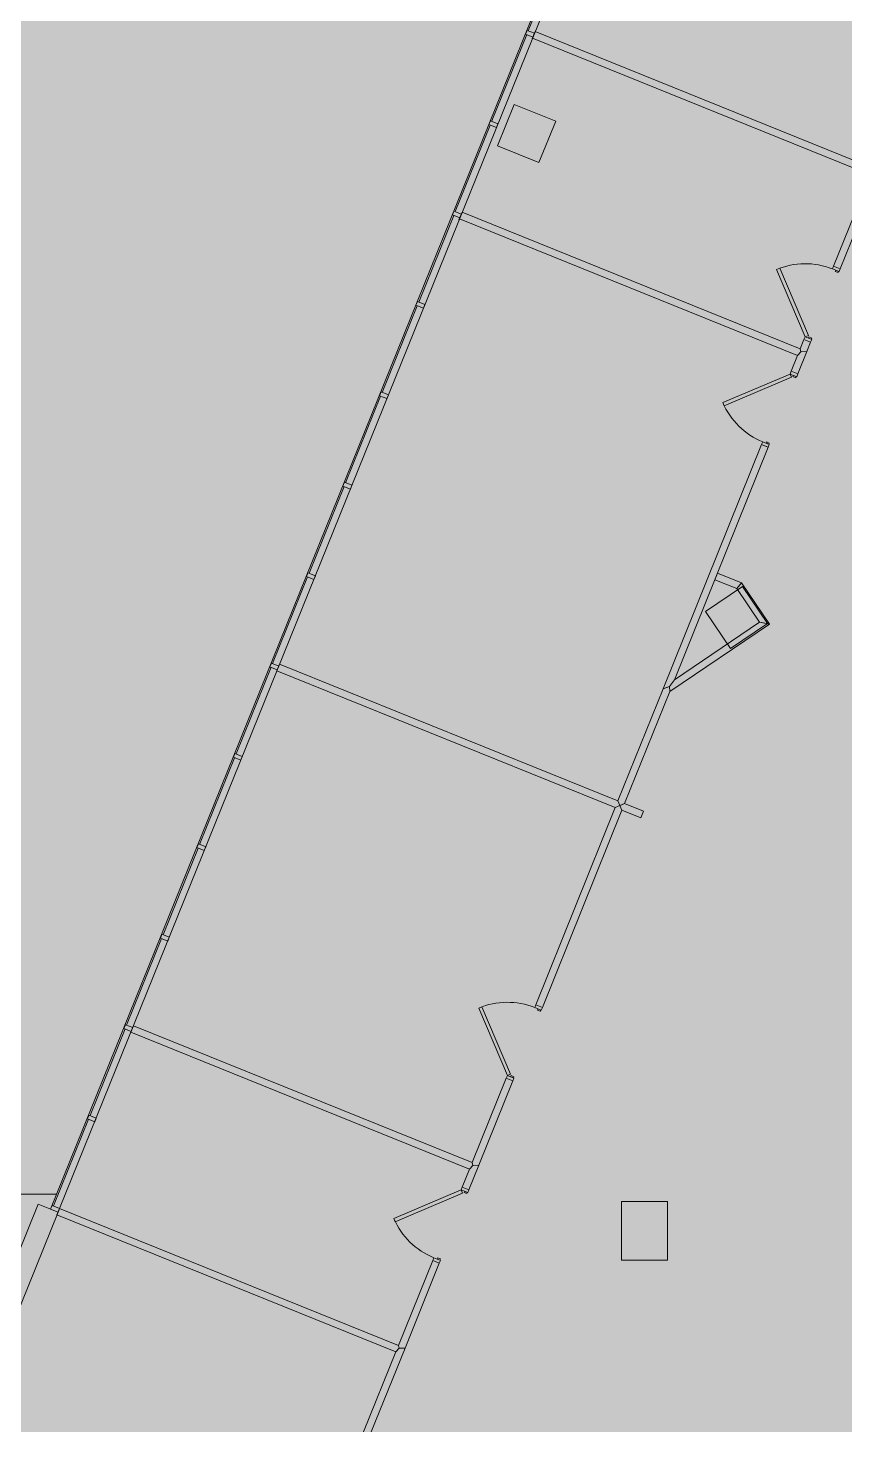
# Model space of a CAD drawing. Header units: inches. Extents: x 240 to 2111, y -1901 to 154.
# Drawn here: x 889 to 1291, y -1901 to -1210 of the extents above; entities that cross this region are included whole.
import ezdxf

# ---------------------------------------------------------------- set-up
doc = ezdxf.new("R2010")
doc.units = ezdxf.units.IN
doc.header["$MEASUREMENT"] = 0
doc.layers.get('DefPoints').update_dxf_attribs({"lineweight": 9})
for name, color, linetype, lineweight in [('8th floor - 800-805 background_dwg', 8, 'Continuous', 9), ('8th floor - background_dwg _2_', 8, 'Continuous', 9), ('A-DETL-GENF', 92, 'Continuous', 9), ('A-Wall-Bldg', 7, 'Continuous', 9), ('A-WALL-PATT', 111, 'Continuous', 13)]:
    doc.layers.add(name, color=color, linetype=linetype, lineweight=lineweight)

# ---------------------------------------------------------------- blocks, each defined once
blk = doc.blocks.new('8th floor - background_dwg _2_-4999054-REFLECTED CEILING PLAN')
at = {"layer": 'DefPoints', "color": 253, "flags": 128}
for points in [[(1631.11, 382.9), (1634.35, 381.59), (1701.62, 548.02), (1746.66, 529.86), (1747.97, 533.11), (1699.69, 552.57), (1694.73, 554.57), (1693.42, 551.33), (1698.37, 549.33)], [(1749.36, 532.54), (1747.97, 533.11), (1746.66, 529.86), (1748.05, 529.3)], [(1749.26, 532.31), (1749.84, 532.08), (1749.28, 530.69), (1748.7, 530.92)], [(1720.09, 346.87), (1723.33, 345.56), (1790.65, 512.12), (1798.38, 509), (1799.69, 512.25), (1788.72, 516.67), (1784.14, 518.52), (1782.83, 515.27), (1787.41, 513.43)], [(1782.74, 519.08), (1784.14, 518.52), (1782.83, 515.27), (1781.44, 515.84)], [(1782.65, 518.85), (1782.07, 519.08), (1781.51, 517.69), (1782.09, 517.46)], [(1781.44, 515.84), (1780.75, 517.45), (1747.62, 503.36), (1748.31, 501.75)], [(1801.08, 511.69), (1799.69, 512.25), (1798.38, 509), (1799.77, 508.44)], [(1799.77, 508.44), (1801.38, 509.13), (1815.47, 476), (1813.86, 475.31)], [(1800.99, 511.45), (1801.57, 511.22), (1801.01, 509.83), (1800.43, 510.06)], [(1834.47, 498.22), (1835.86, 497.66), (1834.55, 494.42), (1833.16, 494.98)], [(1834.38, 497.99), (1833.8, 498.22), (1833.24, 496.83), (1833.82, 496.6)], [(1942.62, 256.98), (1945.86, 255.67), (2013.24, 422.36), (2110.33, 383.21), (2111.63, 386.46), (2014.55, 425.61), (2018.29, 434.88), (2015.05, 436.19), (2011.3, 426.92), (1956.16, 449.15), (1922.9, 498.24), (1902.58, 484.47), (1897.83, 472.73), (1901.08, 471.41), (1905.43, 482.17), (1921.96, 493.38), (1950.34, 451.5), (1835.86, 497.66), (1834.55, 494.42), (1954.85, 445.91), (2009.99, 423.67)], [(1916.73, 466.81), (1904.39, 485.03), (1922.61, 497.37), (1934.95, 479.15)], [(2113.03, 385.9), (2111.63, 386.46), (2110.33, 383.21), (2111.72, 382.65)], [(2112.93, 385.66), (2113.51, 385.43), (2112.95, 384.04), (2112.37, 384.27)], [(2145.1, 369.19), (2144.42, 370.8), (2111.29, 356.71), (2111.98, 355.1)], [(2120.63, 185.04), (2123.88, 183.73), (2191.3, 350.56), (2200.07, 347.02), (2201.38, 350.27), (2189.37, 355.11), (2147.8, 371.87), (2146.5, 368.63), (2188.06, 351.87)], [(2146.41, 372.43), (2147.8, 371.87), (2146.5, 368.63), (2145.1, 369.19)], [(2146.32, 372.2), (2145.74, 372.44), (2145.18, 371.04), (2145.76, 370.81)], [(2202.77, 349.71), (2201.38, 350.27), (2200.07, 347.02), (2201.46, 346.46)], [(2201.46, 346.46), (2203.07, 347.15), (2217.16, 314.02), (2215.55, 313.33)], [(2202.68, 349.47), (2203.26, 349.24), (2202.7, 347.85), (2202.12, 348.08)], [(2236.16, 336.24), (2237.55, 335.68), (2236.24, 332.44), (2234.85, 333)], [(2236.07, 336.01), (2235.49, 336.24), (2234.93, 334.85), (2235.51, 334.62)]]:
    blk.add_lwpolyline(points, close=True, dxfattribs=at)
for points in [[(2320.63, 302.18), (2279.33, 318.83), (2237.55, 335.68), (2236.24, 332.44), (2278.02, 315.59), (2210.56, 148.69)], [(2210.56, 148.69), (2213.81, 147.38), (2281.26, 314.28), (2320.63, 298.41)]]:
    blk.add_lwpolyline(points, dxfattribs=at)
at = {"layer": 'DefPoints', "color": 253}
for centre, start, end in [((1781.44, 515.84), 158.03839, 203.03839), ((1799.77, 508.44), 293.03839, 338.03839), ((2145.1, 369.19), 158.03839, 203.03839), ((2201.46, 346.46), 293.03839, 338.03839)]:
    blk.add_arc(centre, 36, start, end, dxfattribs=at)
blk = doc.blocks.new('8th floor - 800-805 background_dwg-V1-REFLECTED CEILING PLAN')
at = {"layer": 'A-Wall-Bldg', "color": 253}
for p, q in [((1630.81, 379.49), (1588.16, 396.73)), ((1631.1, 382.88), (1634.81, 381.39)), ((1675.19, 361.56), (1632.66, 378.75)), ((1719.82, 343.52), (1677.17, 360.76)), ((1720.09, 346.87), (1723.8, 345.37)), ((1764.32, 325.54), (1721.67, 342.77)), ((1808.82, 307.55), (1766.17, 324.79)), ((1853.33, 289.56), (1810.67, 306.8)), ((1897.83, 271.58), (1855.18, 288.81)), ((1942.33, 253.59), (1899.68, 270.83)), ((1942.62, 256.98), (1946.33, 255.48)), ((1986.83, 235.6), (1944.18, 252.84)), ((2031.34, 217.62), (1988.68, 234.85)), ((2075.84, 199.63), (2033.18, 216.87)), ((2120.34, 181.64), (2077.69, 198.88)), ((2120.63, 185.04), (2124.34, 183.54)), ((2164.84, 163.66), (2122.19, 180.89)), ((2209.35, 145.67), (2166.69, 162.91)), ((2203.6, 147.22), (2203.6, -515.74))]:
    blk.add_line(p, q, dxfattribs=at)
at = {"layer": 'A-Wall-Bldg', "color": 253, "flags": 128}
for points in [[(2209.08, 145.01), (2210.57, 148.69), (2212.41, 147.94), (2210.93, 144.26), (1452.61, 450.75), (1327.76, 366.55), (1303.11, 403.11), (1203.45, 335.93)], [(2210.57, 148.69), (1452.17, 455.22), (1411.29, 427.65)], [(2236.14, 425.37), (2236.14, 448.12), (2207.14, 448.12), (2207.14, 425.37), (2236.14, 425.37)], [(2320.63, 104.21), (2212.41, 147.94), (2208.44, 138.11), (2320.63, 92.77)]]:
    blk.add_lwpolyline(points, dxfattribs=at)
for points in [[(1667.06, 372.61), (1675.3, 393.01), (1695.7, 384.76), (1687.46, 364.37)], [(1633.88, 381.76), (1632.03, 382.51), (1630.57, 378.88), (1632.42, 378.14)], [(1678.38, 363.78), (1676.53, 364.52), (1675.07, 360.9), (1676.92, 360.15)], [(1722.89, 345.8), (1721.04, 346.55), (1719.58, 342.92), (1721.43, 342.17)], [(1767.39, 327.82), (1765.55, 328.57), (1764.08, 324.94), (1765.93, 324.2)], [(1811.9, 309.84), (1810.05, 310.59), (1808.59, 306.97), (1810.44, 306.22)], [(1856.41, 291.87), (1854.56, 292.61), (1853.09, 288.99), (1854.95, 288.24)], [(1900.91, 273.89), (1899.07, 274.64), (1897.6, 271.01), (1899.45, 270.27)], [(1945.42, 255.91), (1943.57, 256.66), (1942.11, 253.04), (1943.96, 252.29)], [(1989.92, 237.93), (1988.07, 238.67), (1986.61, 235.05), (1988.46, 234.3)], [(2034.43, 219.95), (2032.58, 220.7), (2031.12, 217.07), (2032.97, 216.33)], [(2078.93, 201.97), (2077.09, 202.72), (2075.62, 199.1), (2077.47, 198.35)], [(2123.44, 184), (2121.59, 184.74), (2120.13, 181.12), (2121.98, 180.37)], [(2167.95, 166.02), (2166.1, 166.76), (2164.63, 163.14), (2166.49, 162.39)]]:
    blk.add_lwpolyline(points, close=True, dxfattribs=at)
at = {"layer": 'A-WALL-PATT', "color": 253, "lineweight": 9}
blk.add_line((1901.08, 471.41), (1897.83, 472.73), dxfattribs=at)
at = {"layer": 'A-WALL-PATT', "color": 253, "lineweight": 9, "flags": 128}
for points in [[(1747.97, 533.11), (1746.98, 530.67), (1746.66, 529.86)], [(1782.83, 515.27), (1783.15, 516.09), (1784.14, 518.52)], [(1799.69, 512.25), (1798.71, 509.81), (1798.38, 509)], [(1834.55, 494.42), (1835.49, 496.73), (1835.86, 497.66)], [(2015.05, 436.19), (2016.67, 435.53), (2018.29, 434.88)], [(1634.35, 381.59), (1632.19, 382.46), (1631.11, 382.9)], [(2111.63, 386.46), (2110.98, 384.83), (2110.33, 383.21)], [(2146.5, 368.63), (2146.82, 369.44), (2147.8, 371.87)], [(1723.33, 345.56), (1721.17, 346.43), (1720.09, 346.87)], [(2201.38, 350.27), (2200.4, 347.83), (2200.07, 347.02)], [(2236.24, 332.44), (2236.57, 333.25), (2237.55, 335.68)], [(1945.86, 255.67), (1944.24, 256.33), (1942.62, 256.98)], [(2123.88, 183.73), (2121.71, 184.6), (2120.63, 185.04)], [(2213.81, 147.38), (2211.64, 148.25), (2210.56, 148.69)]]:
    blk.add_lwpolyline(points, dxfattribs=at)
for points in [[(1788.82, 513.8), (1787.41, 513.43), (1788.82, 513.8), (1790.65, 512.12), (1788.82, 513.8), (1788.72, 516.67)], [(1921.96, 493.38), (1922.33, 495.27), (1922.9, 498.24)], [(1905.43, 482.17), (1902.58, 484.47)], [(1953.62, 449.09), (1950.34, 451.5), (1953.62, 449.09), (1954.85, 445.91), (1953.99, 448.14), (1953.62, 449.09), (1956.16, 449.15)], [(2013.24, 422.36), (2012.27, 424.64), (2014.55, 425.61), (2012.27, 424.64), (2011.3, 426.92), (2011.86, 425.61), (2012.27, 424.64), (2009.99, 423.67), (2012.27, 424.64)], [(2191.3, 350.56), (2189.47, 352.24), (2189.37, 355.11), (2189.47, 352.24), (2188.06, 351.87), (2189.47, 352.24)], [(2279.43, 315.96), (2278.02, 315.59), (2279.43, 315.96), (2281.26, 314.28), (2279.43, 315.96), (2279.33, 318.83)]]:
    blk.add_lwpolyline(points, close=True, dxfattribs=at)
at = {"layer": 'DefPoints', "color": 253, "flags": 128}
for points in [[(1631.11, 382.9), (1634.35, 381.59), (1701.62, 548.02), (1746.66, 529.86), (1747.97, 533.11), (1699.69, 552.57), (1694.73, 554.57), (1693.42, 551.33), (1698.37, 549.33)], [(1749.36, 532.54), (1747.97, 533.11), (1746.66, 529.86), (1748.05, 529.3)], [(1749.26, 532.31), (1749.84, 532.08), (1749.28, 530.69), (1748.7, 530.92)], [(1720.09, 346.87), (1723.33, 345.56), (1790.65, 512.12), (1798.38, 509), (1799.69, 512.25), (1788.72, 516.67), (1784.14, 518.52), (1782.83, 515.27), (1787.41, 513.43)], [(1782.74, 519.08), (1784.14, 518.52), (1782.83, 515.27), (1781.44, 515.84)], [(1782.65, 518.85), (1782.07, 519.08), (1781.51, 517.69), (1782.09, 517.46)], [(1781.44, 515.84), (1780.75, 517.45), (1747.62, 503.36), (1748.31, 501.75)], [(1801.08, 511.69), (1799.69, 512.25), (1798.38, 509), (1799.77, 508.44)], [(1799.77, 508.44), (1801.38, 509.13), (1815.47, 476), (1813.86, 475.31)], [(1800.99, 511.45), (1801.57, 511.22), (1801.01, 509.83), (1800.43, 510.06)], [(1834.47, 498.22), (1835.86, 497.66), (1834.55, 494.42), (1833.16, 494.98)], [(1834.38, 497.99), (1833.8, 498.22), (1833.24, 496.83), (1833.82, 496.6)], [(1942.62, 256.98), (1945.86, 255.67), (2013.24, 422.36), (2110.33, 383.21), (2111.63, 386.46), (2014.55, 425.61), (2018.29, 434.88), (2015.05, 436.19), (2011.3, 426.92), (1956.16, 449.15), (1922.9, 498.24), (1902.58, 484.47), (1897.83, 472.73), (1901.08, 471.41), (1905.43, 482.17), (1921.96, 493.38), (1950.34, 451.5), (1835.86, 497.66), (1834.55, 494.42), (1954.85, 445.91), (2009.99, 423.67)], [(1916.73, 466.81), (1904.39, 485.03), (1922.61, 497.37), (1934.95, 479.15)], [(2113.03, 385.9), (2111.63, 386.46), (2110.33, 383.21), (2111.72, 382.65)], [(2112.93, 385.66), (2113.51, 385.43), (2112.95, 384.04), (2112.37, 384.27)], [(2145.1, 369.19), (2144.42, 370.8), (2111.29, 356.71), (2111.98, 355.1)], [(2120.63, 185.04), (2123.88, 183.73), (2191.3, 350.56), (2200.07, 347.02), (2201.38, 350.27), (2189.37, 355.11), (2147.8, 371.87), (2146.5, 368.63), (2188.06, 351.87)], [(2146.41, 372.43), (2147.8, 371.87), (2146.5, 368.63), (2145.1, 369.19)], [(2146.32, 372.2), (2145.74, 372.44), (2145.18, 371.04), (2145.76, 370.81)], [(2202.77, 349.71), (2201.38, 350.27), (2200.07, 347.02), (2201.46, 346.46)], [(2201.46, 346.46), (2203.07, 347.15), (2217.16, 314.02), (2215.55, 313.33)], [(2202.68, 349.47), (2203.26, 349.24), (2202.7, 347.85), (2202.12, 348.08)], [(2236.16, 336.24), (2237.55, 335.68), (2236.24, 332.44), (2234.85, 333)], [(2236.07, 336.01), (2235.49, 336.24), (2234.93, 334.85), (2235.51, 334.62)]]:
    blk.add_lwpolyline(points, close=True, dxfattribs=at)
for points in [[(2320.63, 302.18), (2279.33, 318.83), (2237.55, 335.68), (2236.24, 332.44), (2278.02, 315.59), (2210.56, 148.69)], [(2210.56, 148.69), (2213.81, 147.38), (2281.26, 314.28), (2320.63, 298.41)]]:
    blk.add_lwpolyline(points, dxfattribs=at)
at = {"layer": 'DefPoints', "color": 253}
for centre, start, end in [((1781.44, 515.84), 158.03839, 203.03839), ((1799.77, 508.44), 293.03839, 338.03839), ((2145.1, 369.19), 158.03839, 203.03839), ((2201.46, 346.46), 293.03839, 338.03839)]:
    blk.add_arc(centre, 36, start, end, dxfattribs=at)

msp = doc.modelspace()

# ---------------------------------------------------------------- hatches: boundary and pattern name
at = {"layer": 'A-DETL-GENF'}
h = msp.add_hatch(color=254, dxfattribs=at)
h.paths.add_polyline_path([(803.81, -1901.45), (2110.78, -1901.45), (2110.78, -176.86), (2008.52, -429.97), (1892.39, -383.05), (1892.39, -747.55), (1888.89, -747.55), (1888.89, -489.42), (1881.89, -489.42), (1881.89, -485.92), (1888.89, -485.92), (1888.89, -381.64), (1871.3, -374.53), (1913.44, -270.22), (1928.64, -276.36), (1927.33, -279.61), (1915.37, -274.78), (1875.85, -372.6), (2006.58, -425.41), (2068.3, -272.67), (1992.86, -242.19), (1970.67, -297.12), (1964.41, -294.59), (1965.72, -291.35), (1968.74, -292.56), (1989.62, -240.88), (1981.97, -237.79), (1983.28, -234.55), (2069.61, -269.42), (2110.78, -167.52), (2110.78, 42.18), (1940.83, 110.88), (1553.94, 110.88), (1494.21, -36.95), (1610.28, -83.84), (1608.97, -87.09), (1480.15, -35.04), (1481.46, -31.8), (1490.97, -35.64), (1550.16, 110.88), (1346.5, 110.88), (1315.87, 35.15), (1393.31, 3.82), (1393.43, 4.11), (1413.83, -4.13), (1413.74, -4.44), (1444.38, -16.81), (1443.06, -20.06), (1412.41, -7.67), (1405.58, -24.53), (1385.19, -16.29), (1392, 0.57), (1294.39, 40.06), (1295.7, 43.3), (1312.62, 36.46), (1342.72, 110.88), (1145.86, 110.88), (1150.94, 108.82), (1148.52, 102.84), (1258.62, 58.3), (1257.31, 55.06), (1147.2, 99.6), (1139.52, 80.6), (1115.51, 90.32), (1123.83, 110.88), (631.53, 110.88), (624.73, 94.03), (792.9, 26), (797.01, 36.17), (959.52, -29.48), (958.26, -32.61), (992.67, -46.53), (990.79, -51.16), (827.72, 14.8), (792.13, -73.28), (994.81, -155.26), (1030.43, -67.2), (1027.87, -66.16), (1029.75, -61.53), (1058.18, -73.03), (1056.3, -77.66), (1037.85, -70.2), (1002.22, -158.26), (1015.08, -163.45), (1018.42, -155.21), (1038.81, -163.45), (1030.57, -183.85), (1010.17, -175.6), (1010.93, -173.71), (998.08, -168.51), (976.49, -221.88), (1215.66, -318.63), (1265.23, -195.93), (1222.67, -178.72), (1234.41, -149.71), (1093.38, -92.66), (1095.26, -88.03), (1283.56, -164.2), (1281.68, -168.83), (1280.66, -168.42), (1244.39, -258.21), (1281.37, -273.17), (1285.4, -263.21), (1305.79, -271.45), (1298.33, -289.91), (1307.84, -293.76), (1347.55, -195.48), (1318.76, -183.83), (1320.64, -179.2), (1352.67, -192.15), (1350.78, -196.82), (1494.45, -254.87), (1496.31, -250.28), (1637.87, -307.47), (1637.86, -1157.84), (1596.49, -1157.84), (1596.49, -1238.44), (1393.68, -1238.48), (1390.34, -1246.85), (1390.34, -1238.44), (1388.86, -1238.44), (1388.86, -855.25), (1285.16, -925.18), (1265.15, -975.36), (1229.33, -960.88), (1199.86, -980.75), (1179.39, -995), (1206.13, -1033.42), (1190.34, -1072.48), (1093.05, -928.2), (1092.62, -927.66), (1092.08, -927.23), (1091.46, -926.93), (1090.79, -926.79), (1090.1, -926.8), (1089.43, -926.97), (1088.82, -927.28), (1040.99, -959.53), (1028.72, -950.31), (1016.73, -940.73), (1005.04, -930.78), (993.65, -920.48), (982.58, -909.85), (971.84, -898.88), (961.44, -887.59), (951.38, -876), (941.31, -863.63), (932.34, -851.92), (923.37, -839.46), (914.79, -826.73), (906.6, -813.75), (898.8, -800.52), (891.41, -787.07), (884.43, -773.4), (877.86, -759.52), (871.72, -745.45), (866.01, -731.2), (860.73, -716.79), (855.89, -702.22), (851.5, -687.51), (847.55, -672.68), (895.3, -640.47), (895.87, -640), (896.35, -639.3), (896.59, -638.72), (896.69, -637.99), (896.59, -637.19), (896.31, -636.49), (811.28, -510.38), (305.2, -510.38), (305.2, -339.24), (300.95, -339.24), (300.95, -335.74), (343.64, -335.74), (357.87, -300.53), (351.67, -298.02), (362.17, -272.03), (368.37, -274.53), (394.33, -210.29), (355.22, -194.49), (356.53, -191.24), (362.31, -193.57), (381.76, -145.42), (375.99, -143.08), (377.3, -139.84), (416.41, -155.63), (461.67, -43.6), (434.32, -32.55), (437.22, -25.37), (440.47, -26.68), (438.87, -30.62), (552.11, -76.36), (596.87, 34.43), (483.64, 80.18), (475.59, 60.26), (481.6, 57.83), (472.61, 35.57), (466.6, 38), (455.45, 10.41), (452.21, 11.72), (463.35, 39.31), (450.36, 44.57), (459.35, 66.82), (472.35, 61.57), (481.71, 84.74), (598.18, 37.68), (627.76, 110.88), (239.63, 110.88), (239.63, -1901.45), (801.64, -1901.45)], flags=0)
h.paths.add_polyline_path([(1701.73, -747.55), (1698.23, -747.55), (1698.23, -470.21), (1701.73, -470.21), (1701.73, -485.92), (1841.89, -485.96), (1841.89, -489.42), (1701.73, -489.42), (1701.73, -643.75)], flags=0)
h.paths.add_polyline_path([(713.83, -737.92), (688.79, -727.81), (695.59, -710.99), (720.62, -721.11), (713.97, -737.56)], flags=0)
h.paths.add_polyline_path([(473.33, -647.04), (451.84, -638.35), (460.83, -616.1), (482.32, -624.78), (474.65, -643.75)], flags=0)
h.paths.add_polyline_path([(1727.98, -601.81), (1727.98, -579.81), (1749.98, -579.81), (1749.98, -601.81)], flags=0)
h.paths.add_polyline_path([(1698.23, -430.21), (1698.23, -265.39), (1114.16, -29.41), (1115.47, -26.16), (1601.7, -222.61), (1623.43, -168.83), (1632.93, -172.67), (1631.62, -175.92), (1625.36, -173.39), (1604.94, -223.92), (1643.89, -239.65), (1664.3, -189.12), (1657.58, -186.41), (1658.89, -183.16), (1704.64, -201.65), (1703.33, -204.89), (1667.55, -190.43), (1647.13, -240.97), (1726.79, -273.15), (1747.21, -222.62), (1740.42, -219.88), (1741.73, -216.63), (1748.52, -219.37), (1753.92, -206.01), (1796.89, -223.37), (1795.58, -226.62), (1755.86, -210.57), (1728.95, -277.16), (1728.95, -289.53), (1751.97, -289.53), (1751.97, -322.54), (1827.01, -352.86), (1866.45, -255.25), (1828.92, -240.09), (1830.23, -236.84), (1871.01, -253.32), (1828.95, -357.42), (1725.45, -315.6), (1725.45, -276.38), (1701.73, -266.8), (1701.73, -430.21)], flags=0)
h.paths.add_polyline_path([(1207.25, -339.45), (1214.16, -322.33), (967.57, -222.58), (990.66, -165.51), (987.76, -164.34), (967.89, -213.52), (918.74, -193.69), (908.6, -218.78), (1186.4, -331.02)], flags=0)
h.paths.add_polyline_path([(260.95, -339.24), (242.95, -339.24), (242.95, -335.74), (260.95, -335.74)], flags=0)
h.paths.add_polyline_path([(1749.97, -321.73), (1749.97, -315.53), (1734.61, -315.53), (1749.25, -321.44)], flags=0)
h.paths.add_polyline_path([(1747.21, -291.81), (1749.97, -291.81), (1749.97, -291.53), (1728.95, -291.53), (1728.95, -291.81), (1746.66, -291.81)], flags=0)
h.paths.add_polyline_path([(1277.93, -281.67), (1279.87, -276.88), (1242.89, -261.92), (1240.94, -266.73), (1277.15, -281.36)], flags=0)
h.paths.add_polyline_path([(1944.88, -222.81), (1929.12, -216.44), (1930.43, -213.19), (1935.63, -215.29), (1987.54, -86.83), (1990.78, -88.14), (1938.88, -216.61), (1946.19, -219.56)], flags=0)
h.paths.add_polyline_path([(395.64, -207.04), (399.56, -197.32), (372.21, -186.27), (384.55, -155.73), (411.9, -166.77), (415.05, -158.87), (385.01, -146.73), (365.55, -194.89), (394.33, -206.51)], flags=0)
h.paths.add_polyline_path([(965.12, -207.01), (983.12, -162.46), (938.64, -144.47), (920.62, -189.03), (963.25, -206.26)], flags=0)
h.paths.add_polyline_path([(1892.03, -201.45), (1723.86, -133.48), (1725.16, -130.26), (1802.23, -161.39), (1864.13, -8.18), (1867.37, -9.49), (1805.47, -162.71), (1893.34, -198.21)], flags=0)
h.paths.add_polyline_path([(400.31, -195.47), (401.16, -193.37), (378.91, -184.37), (387.9, -162.12), (410.15, -171.11), (411.15, -168.63), (385.66, -158.33), (374.81, -185.17), (399.56, -195.17)], flags=0)
h.paths.add_polyline_path([(1266.54, -192.69), (1276.95, -166.92), (1237.65, -151.02), (1227.23, -176.79), (1265.23, -192.16)], flags=0)
h.paths.add_polyline_path([(1012.81, -169.08), (1013.2, -168.1), (1000.35, -162.9), (999.95, -163.88), (1011.41, -168.51)], flags=0)
h.paths.add_polyline_path([(992.54, -160.88), (992.93, -159.9), (940.89, -138.85), (940.52, -139.83), (983.12, -157.07)], flags=0)
h.paths.add_polyline_path([(1672.33, -132.53), (1651.93, -124.29), (1658.82, -107.23), (1646.06, -102.07), (1647.37, -98.83), (1660.13, -103.99), (1660.17, -103.89), (1668.75, -107.36), (1720.61, 21.02), (1710.42, 25.14), (1720.16, 49.25), (1744.26, 39.51), (1734.52, 15.4), (1723.86, 19.71), (1671.99, -108.67), (1680.57, -112.13), (1680.57, -112.24), (1688.07, -115.27), (1686.76, -118.52), (1679.22, -115.47), (1673.24, -130.26)], flags=0)
h.paths.add_polyline_path([(2000.45, -89.89), (1980.05, -81.64), (1988.29, -61.24), (2008.69, -69.49), (2003.33, -82.75)], flags=0)
h.paths.add_polyline_path([(1077.07, -14.42), (1072.05, -12.39), (1073.36, -9.15), (1078.38, -11.18)], flags=0)
h.paths.add_polyline_path([(1138.42, 83.21), (1138.49, 83.38), (1118.18, 91.59), (1118.11, 91.42), (1137.99, 83.38)], flags=0)
h.paths.add_polyline_path([(1146.74, 103.78), (1148.33, 107.72), (1140.52, 110.88), (1129.18, 110.88), (1138.49, 107.11)], flags=0)

# ---------------------------------------------------------------- block references
at = {"layer": '8th floor - 800-805 background_dwg', "color": 253, "rotation": 270.0000000000001}
msp.add_blockref('8th floor - 800-805 background_dwg-V1-REFLECTED CEILING PLAN', (755.37, 419.18), dxfattribs=at)
msp.add_blockref('8th floor - 800-805 background_dwg-V1-REFLECTED CEILING PLAN', (755.37, 419.18), dxfattribs=at)
msp.add_blockref('8th floor - 800-805 background_dwg-V1-REFLECTED CEILING PLAN', (755.37, 419.18), dxfattribs=at)
msp.add_blockref('8th floor - 800-805 background_dwg-V1-REFLECTED CEILING PLAN', (755.37, 419.18), dxfattribs=at)
at = {"layer": '8th floor - background_dwg _2_', "color": 253, "rotation": 270.0000000000001}
msp.add_blockref('8th floor - background_dwg _2_-4999054-REFLECTED CEILING PLAN', (755.37, 419.18), dxfattribs=at)
msp.add_blockref('8th floor - background_dwg _2_-4999054-REFLECTED CEILING PLAN', (755.37, 419.18), dxfattribs=at)

doc.saveas('drawing.dxf')
